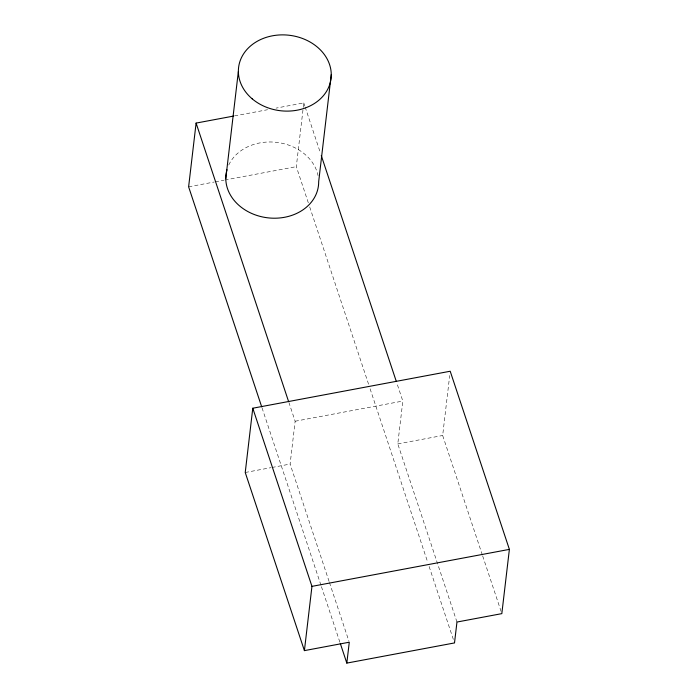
<?xml version="1.0" encoding="UTF-8"?>
<svg xmlns="http://www.w3.org/2000/svg" width="698" height="698" viewBox="0 0 698 698"><rect width="100%" height="100%" fill="white"/><g stroke="black" fill="none" stroke-linecap="round" stroke-linejoin="round"><path stroke-width="0.52" stroke-dasharray="3.49 2.62" d="M308.315 202.804L296.31 166.648L303.796 102.92L276.068 108.12M329.098 581.46L290.106 464.074L295.141 421.234L288.972 402.667M456.963 622.04L397.79 443.902L402.825 401.062L396.996 383.525M482.335 554.945L442.663 435.5L449.704 375.524M234.493 115.903L267.543 109.717M188.617 186.82L214.207 182.021M215.272 181.82L223.805 180.224M224.869 180.023L296.31 166.648M295.141 421.234L402.825 401.062M245.234 472.485L270.876 467.677M271.941 467.477L290.106 464.074M397.79 443.902L442.663 435.5M482.676 555.974L501.487 612.608M303.796 102.92L304.817 106.017M305.166 107.047L320.242 152.443M309.694 206.94L368.719 384.642M370.088 388.777L427.743 562.344M429.113 566.471L454.511 642.928M329.439 582.49L348.93 641.183M262.055 407.911L321.089 585.613M321.429 586.643L340.301 643.469M228.743 165.025A46.557 37.997 6.7 0 1 276.74 142.366A46.557 37.997 6.7 0 1 318.052 175.634"/><path stroke-width="1.05" d="M233.42 116.104L196.103 123.092L188.617 186.82L261.715 406.882M225.777 178.566L238.358 71.475M252.781 408.225L245.234 472.485L304.407 650.623L349.279 642.212L346.819 663.1L454.511 642.928L456.963 622.04L501.827 613.638L509.383 549.378L450.21 371.24L252.781 408.225L311.954 586.364L304.407 650.623M331.262 74.52L318.681 181.62A46.557 37.997 6.7 0 1 267.107 217.741A46.557 37.997 6.7 0 1 226.99 169.71M311.954 586.364L509.383 549.378M321.272 155.541L396.316 381.466M196.103 123.092L288.623 401.638M340.301 643.469L346.819 663.1M252.214 98.854A46.557 37.997 6.7 0 0 329.77 84.327A46.557 37.997 6.7 0 0 272.456 35.807A46.557 37.997 6.7 0 0 252.214 98.854"/></g></svg>
